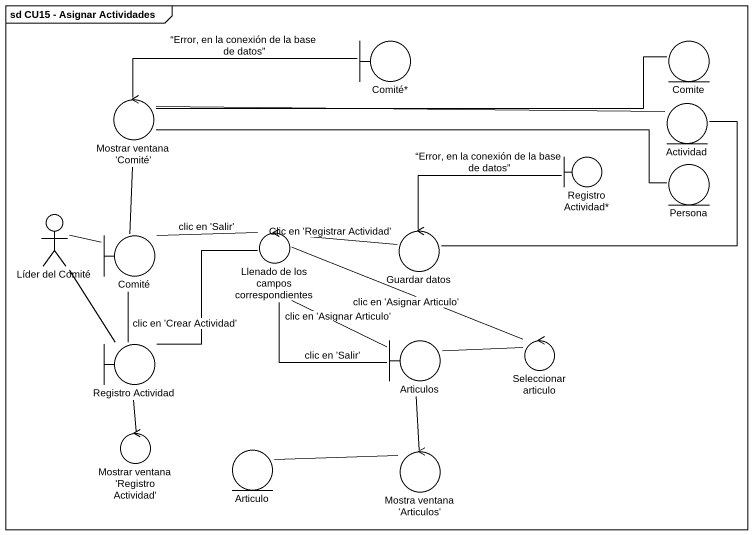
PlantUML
@startuml
mainframe sd CU15 - Asignar Actividades
boundary "Comité*" as Comité
entity Comite
control "Mostrar ventana 'Comité'" as Mostrar_ventana_Comité
entity Actividad
boundary "Registro Actividad*" as Registro_Actividad
entity Persona
actor "Líder del Comité" as Líder_del_Comité
boundary "Comité" as Comité_2
control "Llenado de los campos correspondientes" as Llenado_de_los_campos
control "Guardar datos" as Guardar_datos
boundary "Registro Actividad" as Registro_Actividad_2
boundary Articulos
control "Seleccionar articulo" as Seleccionar_articulo
control "Mostrar ventana 'Registro Actividad'" as Mostrar_ventana_Registro
entity Articulo
control "Mostra ventana 'Articulos'" as Mostra_ventana_Articulos
Comité -left- Mostrar_ventana_Comité : “Error, en la conexión de la base de datos”
Mostrar_ventana_Comité -right- Comite
Mostrar_ventana_Comité -right- Actividad
Mostrar_ventana_Comité -right- Persona
Mostrar_ventana_Comité -- Comité_2
Registro_Actividad -left- Guardar_datos : “Error, en la conexión de la base de datos”
Líder_del_Comité -right- Comité_2
Líder_del_Comité -- Registro_Actividad_2
Comité_2 -- Registro_Actividad_2 : clic en 'Crear Actividad'
Llenado_de_los_campos -left- Comité_2 : clic en 'Salir'
Llenado_de_los_campos -right- Guardar_datos : Clic en 'Registrar Actividad'
Llenado_de_los_campos -- Articulos : clic en 'Asignar Articulo'
Guardar_datos -right- Actividad
Registro_Actividad_2 -up- Llenado_de_los_campos
Registro_Actividad_2 -- Mostrar_ventana_Registro
Articulos -up- Llenado_de_los_campos : clic en 'Salir'
Articulos -right- Seleccionar_articulo
Articulos -- Mostra_ventana_Articulos
Seleccionar_articulo -left- Llenado_de_los_campos : clic en 'Asignar Articulo'
Mostra_ventana_Articulos -left- Articulo
@enduml
